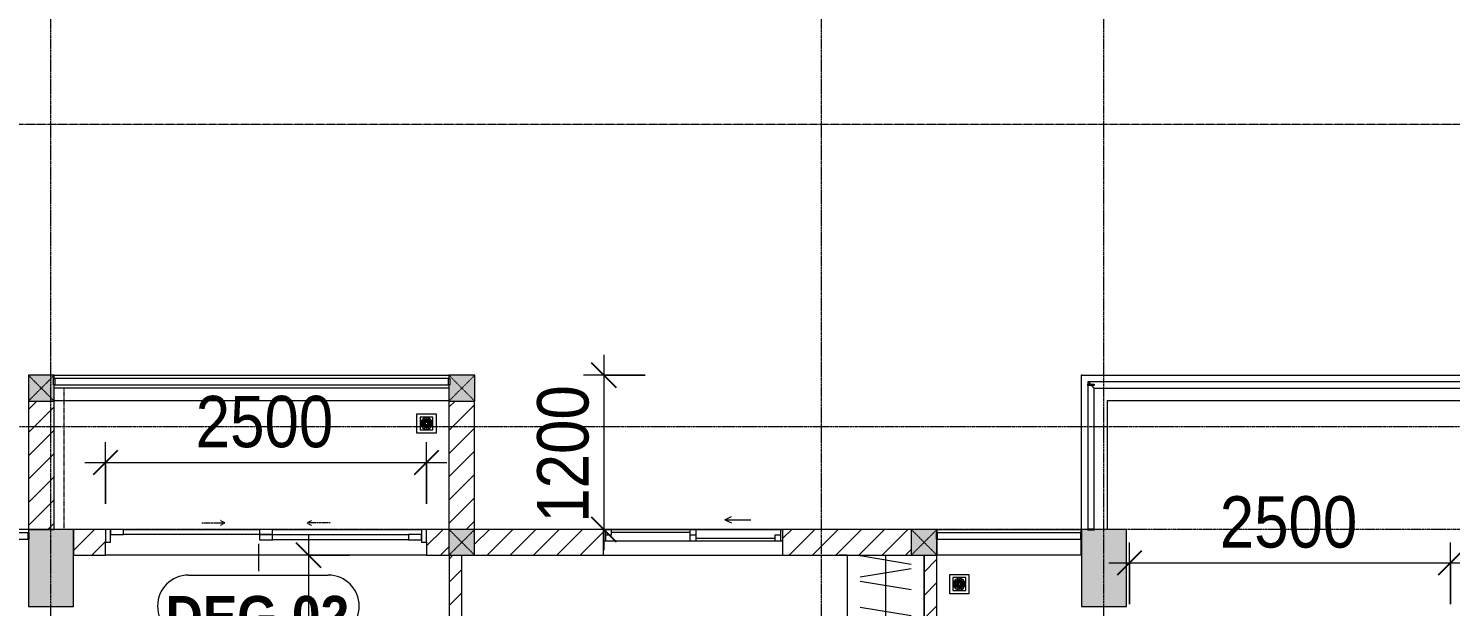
# Model space of a CAD drawing. Header units: millimetres. Extents: x 1591 to 239243, y -15958 to 82755.
# Drawn here: x 201776 to 212851, y 43937 to 48437 of the extents above; entities that cross this region are included whole.
import ezdxf

# ---------------------------------------------------------------- set-up
doc = ezdxf.new("R2010")
doc.units = ezdxf.units.MM
for name, pattern in [('Dash 1_8_', [6.35, 3.175, -3.175]), ('Dash Dot 3_16_', [7.9375, 4.7625, -1.5875, 0, -1.5875]), ('Dash_2_', [6, 3, -3]), ('Grid Line', [22.225, 12.7, -3.175, 3.175, -3.175])]:
    doc.linetypes.add(name, pattern=pattern)
for name, color, linetype, lineweight in [('0-1', 250, 'Continuous', 5), ('A-ANNO-DIMS', 211, 'Continuous', 9), ('A-ANNO-DIMS-160', 211, 'Continuous', 9), ('A-AREA', 32, 'Dash 1_8_', 9), ('A-DOOR', 31, 'Continuous', 9), ('A-DOOR-FRAM', 31, 'Continuous', 9), ('A-DOOR-HDLN', 31, 'Dash_2_', 9), ('A-DOOR-IDEN', 31, 'Continuous', 9), ('A-FLOR-1', 7, 'Continuous', 9), ('A-FLOR-2', 9, 'Continuous', 9), ('A-FLOR-HRAL', 11, 'Continuous', 9), ('A-FLOR-HRAL-1', 254, 'Continuous', 9), ('A-FLOR-HRAL-2', 9, 'Continuous', 9), ('A-GLAZ', 151, 'Continuous', 9), ('A-WALL', 113, 'Continuous', 9), ('A-WALL-1', 253, 'Continuous', 18), ('A-WALL-2', 9, 'Continuous', 9), ('A-WALL-3', 113, 'Continuous', 18), ('A-WALL-PATT-1', 10, 'Continuous', 9), ('A-WALL-PATT-2', 111, 'Continuous', 9), ('G-ANNO-SYMB-1', 111, 'Dash Dot 3_16_', 18), ('I-FURN', 30, 'Continuous', 9), ('I-FURN-1', 254, 'Continuous', 9), ('M-EQPM-1', 254, 'Continuous', 9), ('S-COLS', 52, 'Continuous', 9), ('S-COLS-1', 52, 'Continuous', 5), ('S-COLS-2', 250, 'Continuous', 18), ('S-COLS-6', 52, 'Continuous', 18), ('S-COLS-HDLN', 52, 'Dash_2_', 9), ('S-GRID-1', 1, 'Grid Line', 9)]:
    doc.layers.add(name, color=color, linetype=linetype, lineweight=lineweight)
doc.styles.add('Arial_B_4', font='arialbd_0.ttf', dxfattribs={"width": 0.9, "height": 320})
doc.styles.add('UTM Avo', font='UTM Avo.ttf', dxfattribs={"width": 0.9, "height": 400})
doc.dimstyles.new('1_Dim_chi_tiet_2_5', dxfattribs={"dimscale": 304.8, "dimtxt": 399.720379, "dimasz": 0.629921, "dimexe": 0.524934, "dimexo": 0.0625, "dimgap": 0.052493, "dimtad": 1, "dimdec": 0, "dimrnd": 5, "dimzin": 0, "dimdsep": 46, "dimtxsty": 'UTM Avo', "dimblk1": 'OBLIQUE', "dimblk2": 'OBLIQUE', "dimsah": 1, "dimcen": 0.09, "dimdle": 0.524934, "dimazin": 0, "dimtfac": 1, "dimtdec": 4, "dimtix": 1, "dimtmove": 0, "dimatfit": 3, "dimfxl": 1.049869, "dimfxlon": 1, "dimtvp": 1, "dimtolj": 1, "dimtzin": 0, "dimarcsym": 2})
doc.dimstyles.new('1_Dim_chi_tiet_2_5_1', dxfattribs={"dimscale": 304.8, "dimtxt": 399.720379, "dimasz": 0.629921, "dimexe": 0.524934, "dimexo": 0.0625, "dimgap": 0.052493, "dimtad": 1, "dimdec": 0, "dimrnd": 5, "dimzin": 0, "dimdsep": 46, "dimtxsty": 'UTM Avo', "dimblk1": 'OBLIQUE', "dimblk2": 'OBLIQUE', "dimsah": 1, "dimcen": 0.09, "dimdle": 0.524934, "dimazin": 0, "dimtfac": 1, "dimtdec": 4, "dimtix": 1, "dimtmove": 0, "dimatfit": 3, "dimfxl": 1.049869, "dimfxlon": 1, "dimtvp": 1, "dimtolj": 1, "dimtzin": 0, "dimarcsym": 2})
pattern_1 = [(45, (0, 0), (-90.50967, 90.50967), [])]
pattern_2 = [(45, (101998.83, 0), (-90.50967, 90.50967), [])]

# ---------------------------------------------------------------- blocks, each defined once
blk = doc.blocks.new('NCV_TKTC_KET CAU_rvt-1-TKCS_MB TẦNG 5')
at = {"layer": 'S-COLS-1'}
for points in [[(100053, 43937), (100128, 43937), (100128, 44537), (99778, 44537), (99778, 44512), (99783, 44512), (99783, 44462), (99778, 44462), (99778, 43937), (99853, 43937)], [(108053, 43937), (108328, 43937), (108328, 44537), (108078, 44537), (108078, 44532), (108028, 44532), (108028, 44537), (107978, 44537), (107978, 44512), (107983, 44512), (107983, 44462), (107978, 44462), (107978, 43937)]]:
    blk.add_hatch(color=256, dxfattribs=at).paths.add_polyline_path(points)
at = {"layer": 'A-FLOR-1'}
for p, q in [((99778, 44537), (99773, 44537)), ((107978, 44537), (107973, 44537))]:
    blk.add_line(p, q, dxfattribs=at)
at = {"layer": 'S-COLS-2'}
for p, q in [((100128, 44537), (99778, 44537)), ((99778, 44537), (99778, 44512)), ((100128, 43937), (100128, 44537)), ((108028, 44537), (107978, 44537)), ((107978, 44537), (107978, 44512)), ((108328, 44537), (108078, 44537)), ((108328, 43937), (108328, 44537)), ((99778, 44462), (99778, 43937)), ((107978, 44462), (107978, 43937)), ((99778, 43937), (100128, 43937)), ((107978, 43937), (108328, 43937))]:
    blk.add_line(p, q, dxfattribs=at)
blk = doc.blocks.new('TU DO LV A - TU DO LV A-885793-TKCS_MB TẦNG 5')
at = {"layer": 'I-FURN'}
for p, q in [((4, 101), (69, 499)), ((169, 101), (104, 499)), ((202, 101), (267, 499)), ((404, 101), (469, 499)), ((569, 101), (504, 499)), ((602, 101), (667, 499)), ((804, 101), (869, 499)), ((969, 101), (904, 499)), ((1002, 101), (1067, 499)), ((1204, 101), (1269, 499)), ((1369, 101), (1304, 499)), ((1402, 101), (1467, 499)), ((1604, 101), (1669, 499)), ((1769, 101), (1704, 499)), ((1802, 101), (1867, 499)), ((2004, 101), (2069, 499)), ((2169, 101), (2104, 499)), ((2202, 101), (2267, 499)), ((2404, 101), (2469, 499)), ((2569, 101), (2504, 499)), ((2602, 101), (2667, 499)), ((2804, 101), (2869, 499)), ((2969, 101), (2904, 499)), ((0, 300), (3000, 300)), ((0, 0), (3000, 0))]:
    blk.add_line(p, q, dxfattribs=at)
at = {"layer": 'I-FURN-1'}
blk.add_line((0, 0), (3000, 0), dxfattribs=at)
blk = doc.blocks.new('THU NUOC - THU NUOC-455054-TKCS_MB TẦNG 5')
at = {"layer": 'M-EQPM-1'}
for p, q in [((-66, -71), (-66, 79)), ((-66, 79), (84, 79)), ((59, 54), (-41, 54)), ((-41, 54), (-41, -46)), ((-23, 20), (41, 20)), ((41, 14), (-23, 14)), ((-23, 7), (1, 7)), ((1, 1), (-23, 1)), ((-11, 32), (28, 32)), ((28, 26), (-11, 26)), ((-1, 44), (19, 44)), ((19, 38), (-1, 38)), ((1, 7), (1, 1)), ((17, 1), (17, 7)), ((17, 7), (41, 7)), ((41, 1), (17, 1)), ((59, -46), (59, 54)), ((84, 79), (84, -71)), ((84, -71), (-66, -71)), ((-41, -46), (59, -46)), ((-23, -5), (41, -5)), ((41, -11), (-23, -11)), ((-11, -17), (28, -17)), ((28, -23), (-11, -23)), ((-1, -30), (19, -30)), ((19, -36), (-1, -36))]:
    blk.add_line(p, q, dxfattribs=at)
for centre, radius, start, end in [((9, 4), 45, 0, 180), ((9, 4), 45, 360, 180), ((9, 4), 45, 180, 0), ((9, 4), 45, 180, 360), ((-23, 17), 3, 90, 270), ((-23, 4), 3, 90, 270), ((-11, 29), 3, 90, 270), ((-1, 41), 3, 90, 270), ((19, 41), 3, 270, 90), ((28, 29), 3, 270, 90), ((41, 17), 3, 270, 90), ((41, 4), 3, 270, 90), ((-23, -8), 3, 90, 270), ((-11, -20), 3, 90, 270), ((-1, -33), 3, 90, 270), ((19, -33), 3, 270, 90), ((28, -20), 3, 270, 90), ((41, -8), 3, 270, 90)]:
    blk.add_arc(centre, radius, start, end, dxfattribs=at)
blk = doc.blocks.new('Railing - 50 x 10mm-901205-TKCS_MB TẦNG 5')
at = {"layer": 'A-FLOR-HRAL-2'}
for p, q in [((25, 5), (-25, 5)), ((-25, 5), (-25, -5)), ((25, -5), (25, 5)), ((-25, -5), (25, -5))]:
    blk.add_line(p, q, dxfattribs=at)
blk = doc.blocks.new('Railing - Railing-992012-TKCS_MB TẦNG 5')
at = {"layer": 'A-FLOR-HRAL-2'}
for p, q in [((85064, 35251), (83949, 35251)), ((83949, 35201), (85064, 35201))]:
    blk.add_line(p, q, dxfattribs=at)
at = {"rotation": 270}
for p in [(83944, 35226), (85069, 35226)]:
    blk.add_blockref('Railing - 50 x 10mm-901205-TKCS_MB TẦNG 5', p, dxfattribs=at)
blk = doc.blocks.new('Railing - Railing-992103-TKCS_MB TẦNG 5')
at = {"layer": 'A-FLOR-HRAL-2'}
for p, q in [((76864, 35251), (75749, 35251)), ((75749, 35201), (76864, 35201))]:
    blk.add_line(p, q, dxfattribs=at)
at = {"rotation": 270}
for p in [(75744, 35226), (76869, 35226)]:
    blk.add_blockref('Railing - 50 x 10mm-901205-TKCS_MB TẦNG 5', p, dxfattribs=at)
blk = doc.blocks.new('NCV_TKTC_TANG 5_rvt-1-TKCS_MB TẦNG 5')
at = {"layer": 'A-WALL-PATT-1'}
h = blk.add_hatch(dxfattribs=at)
h.set_pattern_fill('FP_1', color=256, style=0, pattern_type=2)
h.set_pattern_definition(pattern_1)
h.paths.add_polyline_path([(103053, 41337), (103153, 41337), (103153, 44337), (103053, 44337), (103053, 42665)])
h = blk.add_hatch(dxfattribs=at)
h.set_pattern_fill('FP_1', color=256, style=0, pattern_type=2)
h.set_pattern_definition(pattern_1)
h.paths.add_polyline_path([(106789, 41337), (106853, 41337), (106853, 44337), (106753, 44337), (106753, 41337)])
at = {"layer": 'A-FLOR-2'}
for p, q in [((103053, 45537), (99978, 45537)), ((112053, 45537), (108178, 45537)), ((108178, 45537), (108178, 44537)), ((102878, 44337), (100378, 44337)), ((106153, 44337), (106088, 44337)), ((106753, 41337), (106753, 44337)), ((107978, 44337), (107973, 44337))]:
    blk.add_line(p, q, dxfattribs=at)
at = {"layer": 'A-WALL-1'}
for p, q in [((103053, 44337), (103053, 41337)), ((103153, 41337), (103153, 44337)), ((106753, 44337), (106753, 41337)), ((106853, 41337), (106853, 44337))]:
    blk.add_line(p, q, dxfattribs=at)
at = {"layer": 'A-WALL-2'}
for p, q in [((106853, 44537), (107973, 44537)), ((106853, 44537), (106853, 44512)), ((107973, 44537), (107973, 44512)), ((106853, 44462), (106853, 44337)), ((107973, 44462), (107973, 44337)), ((107973, 44337), (106853, 44337))]:
    blk.add_line(p, q, dxfattribs=at)
at = {"layer": 'A-FLOR-HRAL-1'}
for name in ['Railing - Railing-992103-TKCS_MB TẦNG 5', 'Railing - Railing-992012-TKCS_MB TẦNG 5']:
    blk.add_blockref(name, (22908, 9261), dxfattribs=at)
at = {"layer": 'I-FURN-1', "rotation": 269.9999999999997}
blk.add_blockref('TU DO LV A - TU DO LV A-885793-TKCS_MB TẦNG 5', (106153, 44337), dxfattribs=at)
at = {"layer": 'M-EQPM-1'}
for p, rotation in [((102873, 45371), 270.0000000000001), ((107023, 44121), 269.9999999999997)]:
    blk.add_blockref('THU NUOC - THU NUOC-455054-TKCS_MB TẦNG 5', p, dxfattribs=dict(at, rotation=rotation))
blk = doc.blocks.new('G1_SOF - BO TRU - 200x200-V20-TKCS_MB TẦNG 5')
at = {"layer": 'S-COLS'}
blk.add_hatch(color=256, dxfattribs=at).paths.add_polyline_path([(-100, -100), (100, -100), (100, 25), (95, 25), (95, 75), (100, 75), (100, 100), (-100, 100)])
at = {"layer": 'S-COLS-6'}
for p, q in [((100, 100), (-100, 100)), ((-100, 100), (-100, -100)), ((100, 75), (100, 100)), ((100, -100), (100, 25)), ((-100, -100), (100, -100))]:
    blk.add_line(p, q, dxfattribs=at)
at = {"layer": 'S-COLS-HDLN'}
for p, q in [((100, 100), (-100, -100)), ((-100, 100), (100, -100))]:
    blk.add_line(p, q, dxfattribs=at)
blk = doc.blocks.new('G1_SOF - BO TRU - 200x200-V21-TKCS_MB TẦNG 5')
at = {"layer": 'S-COLS'}
blk.add_hatch(color=256, dxfattribs=at).paths.add_polyline_path([(100, -100), (100, 100), (-100, 100), (-100, 75), (-95, 75), (-95, 25), (-100, 25), (-100, -100), (100, -100)])
at = {"layer": 'S-COLS-6'}
for p, q in [((100, 100), (-100, 100)), ((-100, 100), (-100, 75)), ((-100, 25), (-100, -100)), ((100, -100), (100, 100)), ((-100, -100), (100, -100))]:
    blk.add_line(p, q, dxfattribs=at)
at = {"layer": 'S-COLS-HDLN'}
for p, q in [((100, 100), (-100, -100)), ((-100, 100), (100, -100))]:
    blk.add_line(p, q, dxfattribs=at)
blk = doc.blocks.new('G1_SOF - BO TRU - 200x200-V23-TKCS_MB TẦNG 5')
at = {"layer": 'S-COLS'}
blk.add_hatch(color=256, dxfattribs=at).paths.add_polyline_path([(100, -100), (100, -100), (100, 25), (95, 25), (95, 75), (100, 75), (100, 100), (-100, 100), (-100, -100), (95, -100)])
at = {"layer": 'S-COLS-6'}
for p, q in [((100, 100), (-100, 100)), ((-100, 100), (-100, -100)), ((100, 75), (100, 100)), ((100, -100), (100, 25)), ((-100, -100), (100, -100))]:
    blk.add_line(p, q, dxfattribs=at)
at = {"layer": 'S-COLS-HDLN'}
for p, q in [((100, 100), (-100, -100)), ((-100, 100), (100, -100))]:
    blk.add_line(p, q, dxfattribs=at)
blk = doc.blocks.new('G1_SOF - BO TRU - 200x200-3055083-TKCS_MB TẦNG 5')
at = {"layer": 'S-COLS'}
blk.add_hatch(color=256, dxfattribs=at).paths.add_polyline_path([(100, -100), (100, 100), (-100, 100), (-100, -100), (8, -100)])
at = {"layer": 'S-COLS-6'}
for p, q in [((100, 100), (-100, 100)), ((-100, 100), (-100, -100)), ((100, -100), (100, 100)), ((-100, -100), (100, -100))]:
    blk.add_line(p, q, dxfattribs=at)
at = {"layer": 'S-COLS-HDLN'}
for p, q in [((100, 100), (-100, -100)), ((-100, 100), (100, -100))]:
    blk.add_line(p, q, dxfattribs=at)
blk = doc.blocks.new('1_FAMILY RVT - W01-WxH 1400x1400xmm-389822-TKCS_MB TẦNG 5')
at = {"layer": 'A-GLAZ'}
for p, q in [((248.4, 172.39), (299.2, 197.79)), ((248.4, 172.39), (299.2, 146.99)), ((248.4, 172.39), (451.6, 172.39)), ((-700, 96.19), (-700, -103.81)), ((700, 96.19), (-700, 96.19)), ((-700, 96.19), (-636.5, 96.19)), ((-700, 7.29), (-680.95, 7.29)), ((-680.95, 96.19), (-680.95, 7.29)), ((-636.5, 51.74), (-680.95, 51.74)), ((-680.95, 7.29), (-22.225, 7.29)), ((-636.5, 96.19), (-22.225, 96.19)), ((-636.5, 96.19), (-636.5, 51.74)), ((-636.5, 73.965), (-22.225, 73.965)), ((-22.225, 7.29), (-22.225, 96.19)), ((-22.225, 96.19), (22.225, 96.19)), ((22.225, 51.74), (-22.225, 51.74)), ((-22.225, 7.29), (22.225, 7.29)), ((22.225, 96.19), (680.95, 96.19)), ((22.225, 96.19), (22.225, 7.29)), ((22.225, 29.515), (636.5, 29.515)), ((22.225, 7.29), (636.5, 7.29)), ((636.5, 51.74), (636.5, 7.29)), ((680.95, 51.74), (636.5, 51.74)), ((636.5, 7.29), (700, 7.29)), ((680.95, 96.19), (700, 96.19)), ((680.95, 96.19), (680.95, 7.29)), ((700, -103.81), (700, 96.19)), ((-700, -103.81), (700, -103.81))]:
    blk.add_line(p, q, dxfattribs=at)
blk = doc.blocks.new('DEG_02-DEG_03 - DEG_02-2500x2400mm-CỬA ĐI 02 CÁNH TRƯỢT-625766-TKCS_MB TẦNG 5')
at = {"layer": 'A-DOOR'}
for p, q in [((-1110, 100), (-1210, 100)), ((-1210, 100), (-1210, 60)), ((-1210, 60), (-1110, 60)), ((-1110, 60), (-1110, 100)), ((-1110, 100), (-50, 100)), ((-50, 60), (-1110, 60)), ((50, 100), (-50, 100)), ((-50, 100), (-50, 60)), ((50, 60), (-50, 60)), ((-50, 60), (-50, 20)), ((-50, 60), (50, 60)), ((-50, 20), (50, 20)), ((50, 60), (50, 100)), ((50, 20), (50, 60)), ((50, 60), (1110, 60)), ((1110, 20), (50, 20)), ((1210, 60), (1110, 60)), ((1110, 60), (1110, 20)), ((1110, 20), (1210, 20)), ((1210, 20), (1210, 60))]:
    blk.add_line(p, q, dxfattribs=at)
at = {"layer": 'A-DOOR-FRAM'}
for p, q in [((-1210, 100), (-1250, 100)), ((-1250, 100), (-1250, 0)), ((-1250, 0), (-1210, 0)), ((-1210, 0), (-1210, 100)), ((1250, 100), (1210, 100)), ((1210, 100), (1210, 0)), ((1210, 0), (1250, 0)), ((1250, 0), (1250, 100))]:
    blk.add_line(p, q, dxfattribs=at)
at = {"layer": 'A-DOOR-HDLN'}
for p, q in [((-500, 151), (-320, 151)), ((-320, 151), (-355, 171)), ((-320, 151), (-355, 131)), ((320, 151), (355, 171)), ((320, 151), (355, 131)), ((500, 151), (320, 151))]:
    blk.add_line(p, q, dxfattribs=at)
blk = doc.blocks.new('Railing - 50 x 10mm-1251311-TKCS_MB TẦNG 5')
at = {"layer": 'A-FLOR-HRAL'}
for p, q in [((25, 5), (-25, 5)), ((-25, 5), (-25, -5)), ((25, -5), (25, 5)), ((-25, -5), (25, -5))]:
    blk.add_line(p, q, dxfattribs=at)
blk = doc.blocks.new('Railing - Railing-3262216-TKCS_MB TẦNG 5')
at = {"layer": 'A-FLOR-HRAL'}
for p, q in [((103048, 45712), (99983, 45712)), ((99983, 45662), (103048, 45662))]:
    blk.add_line(p, q, dxfattribs=at)
at = {"extrusion": (0, 0, -1), "zscale": -1, "rotation": 90}
for p in [(-99978, 45687), (-103053, 45687)]:
    blk.add_blockref('Railing - 50 x 10mm-1251311-TKCS_MB TẦNG 5', p, dxfattribs=at)
blk = doc.blocks.new('Railing - Railing-3262218-TKCS_MB TẦNG 5')
at = {"layer": 'A-FLOR-HRAL'}
for p, q in [((108048, 45667), (108028, 45687)), ((108028, 45687), (108028, 45667)), ((112043, 45687), (108028, 45687)), ((108028, 45657), (108028, 44542)), ((108078, 45637), (108058, 45657)), ((108078, 44542), (108078, 45637)), ((108078, 45637), (112043, 45637))]:
    blk.add_line(p, q, dxfattribs=at)
at = {"extrusion": (0, 0, -1), "zscale": -1}
for p, rotation in [((-108053, 45662), 180), ((-112048, 45662), 270), ((-108053, 44537), 180)]:
    blk.add_blockref('Railing - 50 x 10mm-1251311-TKCS_MB TẦNG 5', p, dxfattribs=dict(at, rotation=rotation))
blk = doc.blocks.new('DIMBLOCK87-TKCS_MB TẦNG 5')
at = {"layer": 'A-ANNO-DIMS-160', "lineweight": 25}
for p, q in [((203958, 44337), (203862, 44433)), ((203958, 44337), (204054, 44241)), ((203958, 35737), (203862, 35833)), ((203958, 35737), (204054, 35641))]:
    blk.add_line(p, q, dxfattribs=at)
at = {"layer": 'A-ANNO-DIMS-160'}
for p, q in [((203958, 44497), (203958, 35577)), ((204278, 44337), (203798, 44337)), ((203958, 44337), (204278, 44337)), ((204278, 35737), (203798, 35737)), ((203958, 35737), (204278, 35737))]:
    blk.add_line(p, q, dxfattribs=at)
at = {"layer": 'A-ANNO-DIMS-160', "color": 0, "insert": (203438, 39489), "char_height": 400, "width": 1314.64, "attachment_point": 1, "rotation": 90, "line_spacing_factor": 1.110334, "style": 'UTM Avo'}
blk.add_mtext('8600', dxfattribs=at)
blk = doc.blocks.new('_Oblique')
at = {"color": 0, "linetype": 'ByBlock', "lineweight": -2}
blk.add_line((-0.5, -0.5), (0.5, 0.5), dxfattribs=at)
blk = doc.blocks.new('DIMBLOCK124-TKCS_MB TẦNG 5')
at = {"layer": 'A-ANNO-DIMS-160'}
for p, q in [((210351, 43956), (210351, 44436)), ((212851, 43956), (212851, 44436)), ((210191, 44276), (213011, 44276)), ((210351, 44276), (210351, 43956)), ((212851, 44276), (212851, 43956))]:
    blk.add_line(p, q, dxfattribs=at)
at = {"layer": 'A-ANNO-DIMS-160', "lineweight": 25}
for p, q in [((210351, 44276), (210447, 44372)), ((212851, 44276), (212947, 44372)), ((210351, 44276), (210255, 44180)), ((212851, 44276), (212755, 44180))]:
    blk.add_line(p, q, dxfattribs=at)
at = {"layer": 'A-ANNO-DIMS-160', "color": 0, "insert": (211054, 44796), "char_height": 400, "width": 1314.64, "attachment_point": 1, "line_spacing_factor": 1.110334, "style": 'UTM Avo'}
blk.add_mtext('2500', dxfattribs=at)
blk = doc.blocks.new('DIMBLOCK125-TKCS_MB TẦNG 5')
at = {"layer": 'A-ANNO-DIMS-160'}
for p, q in [((202376, 44737), (202376, 45217)), ((204876, 44737), (204876, 45217)), ((202216, 45057), (205036, 45057)), ((202376, 45057), (202376, 44737)), ((204876, 45057), (204876, 44737))]:
    blk.add_line(p, q, dxfattribs=at)
at = {"layer": 'A-ANNO-DIMS-160', "lineweight": 25}
for p, q in [((202376, 45057), (202472, 45153)), ((204876, 45057), (204972, 45153)), ((202376, 45057), (202280, 44961)), ((204876, 45057), (204780, 44961))]:
    blk.add_line(p, q, dxfattribs=at)
at = {"layer": 'A-ANNO-DIMS-160', "color": 0, "insert": (203079, 45577), "char_height": 400, "width": 1314.64, "attachment_point": 1, "line_spacing_factor": 1.110334, "style": 'UTM Avo'}
blk.add_mtext('2500', dxfattribs=at)
blk = doc.blocks.new('STN_Door Tag - STN_Door Tag-1788670-TKCS_MB TẦNG 5')
at = {"layer": 'A-DOOR-IDEN'}
for p, q in [((-3.37, 1.495), (3.431, 1.495)), ((-3.37, -1.524), (3.431, -1.524))]:
    blk.add_line(p, q, dxfattribs=at)
for centre, start, end in [((-3.37, -0.015), 90, 270), ((3.431, -0.015), 270, 90)]:
    blk.add_arc(centre, 1.509, start, end, dxfattribs=at)
blk = doc.blocks.new('DIMBLOCK304-TKCS_MB TẦNG 5')
at = {"layer": 'A-ANNO-DIMS-160'}
for p, q in [((206258, 45897), (206258, 44377)), ((206578, 45737), (206098, 45737)), ((206258, 45737), (206578, 45737)), ((206578, 44537), (206098, 44537)), ((206258, 44537), (206578, 44537))]:
    blk.add_line(p, q, dxfattribs=at)
at = {"layer": 'A-ANNO-DIMS-160', "lineweight": 25}
for p, q in [((206258, 45737), (206162, 45833)), ((206258, 45737), (206354, 45641)), ((206258, 44537), (206162, 44633)), ((206258, 44537), (206354, 44441))]:
    blk.add_line(p, q, dxfattribs=at)
at = {"layer": 'A-ANNO-DIMS-160', "color": 0, "insert": (205738, 44589), "char_height": 400, "width": 1314.64, "attachment_point": 1, "rotation": 90, "line_spacing_factor": 1.110334, "style": 'UTM Avo'}
blk.add_mtext('1200', dxfattribs=at)

msp = doc.modelspace()

# ---------------------------------------------------------------- hatches: boundary and pattern name
at = {"layer": 'A-WALL-PATT-2'}
h = msp.add_hatch(dxfattribs=at)
h.set_pattern_fill('FP_1', color=256, style=0, pattern_type=2)
h.set_pattern_definition(pattern_2)
h.paths.add_polyline_path([(205251.4, 44536.9), (205251.4, 45536.9), (205051.5, 45536.9), (205051.4, 44536.9)])
h.paths.add_polyline_path([(205051.4, 45712.4), (205051.5, 45712.4), (205051.5, 45736.9), (205051.4, 45737.4)])
h = msp.add_hatch(dxfattribs=at)
h.set_pattern_fill('FP_1', color=256, style=0, pattern_type=2)
h.set_pattern_definition(pattern_2)
h.paths.add_polyline_path([(201976.4, 44537.4), (201976.4, 45536.9), (201776.4, 45536.9), (201776.4, 44537.4), (201851.6, 44537.4)])
h = msp.add_hatch(dxfattribs=at)
h.set_pattern_fill('FP_1', color=256, style=0, pattern_type=2)
h.set_pattern_definition(pattern_2)
h.paths.add_polyline_path([(202336.4, 44336.9), (202376.4, 44336.9), (202376.4, 44536.9), (202126.4, 44536.9), (202126.4, 44336.9)])
h.paths.add_polyline_path([(205051.4, 44336.9), (205051.4, 44536.9), (204876.4, 44536.9), (204876.4, 44336.9)])
h = msp.add_hatch(dxfattribs=at)
h.set_pattern_fill('FP_1', color=256, style=0, pattern_type=2)
h.set_pattern_definition(pattern_2)
h.paths.add_polyline_path([(208651.5, 44336.9), (208651.5, 44536.9), (207651.4, 44536.9), (207651.4, 44336.9), (208151.4, 44336.9)])
h.paths.add_polyline_path([(206251.4, 44336.9), (206251.4, 44536.9), (205251.4, 44536.9), (205251.4, 44336.9)])

# ---------------------------------------------------------------- linework, layer by layer
at = {"layer": 'A-AREA'}
for p, q in [((209976.4, 45742), (209976.4, 45737)), ((202051.4, 45637.4), (202051.4, 44536.9))]:
    msp.add_line(p, q, dxfattribs=at)
at = {"layer": 'A-DOOR-IDEN'}
msp.add_line((203567, 44426.3), (203567.3, 44211.7), dxfattribs=at)
at = {"layer": 'A-WALL'}
for p, q in [((201976.4, 45737.4), (205051.4, 45737.4)), ((205051.4, 45637.4), (201976.4, 45637.4)), ((209976.4, 45737), (214046.5, 45737)), ((209976.4, 44536.9), (209976.4, 45737)), ((203676.4, 44536.9), (204836.4, 44536.9)), ((204876.4, 44336.9), (202376.4, 44336.9))]:
    msp.add_line(p, q, dxfattribs=at)
at = {"layer": 'A-WALL-3'}
for p, q in [((201976.4, 45737.4), (201776.4, 45737.4)), ((205051.4, 45737.4), (205051.4, 45712.4)), ((205251.4, 45737.4), (205051.4, 45737.4)), ((205051.4, 45662.4), (205051.4, 44536.9)), ((201776.4, 45536.9), (201776.4, 44537.4)), ((201976.4, 44537.4), (201976.4, 45536.9)), ((205251.4, 44536.9), (205251.4, 45536.9)), ((201776.4, 44537.4), (201976.4, 44537.4)), ((202376.4, 44536.9), (202126.4, 44536.9)), ((202126.4, 44536.9), (202126.4, 44336.9)), ((205051.4, 44536.9), (204876.4, 44536.9)), ((206251.4, 44536.9), (205251.4, 44536.9)), ((208651.5, 44536.9), (207651.4, 44536.9)), ((202376.4, 44336.9), (202376.4, 44436.9)), ((204876.4, 44436.9), (204876.4, 44336.9)), ((202126.4, 44336.9), (202376.4, 44336.9)), ((204876.4, 44336.9), (205051.4, 44336.9)), ((205251.4, 44336.9), (206251.4, 44336.9)), ((207651.4, 44336.9), (208651.5, 44336.9))]:
    msp.add_line(p, q, dxfattribs=at)
at = {"layer": 'G-ANNO-SYMB-1'}
msp.add_line((130746.6, 47691.5), (236925.7, 47691.5), dxfattribs=at)
at = {"layer": 'S-GRID-1'}
for p, q in [((201951.4, 19118.3), (201951.4, 76659.6)), ((207951.4, 19118.3), (207951.4, 76659.6)), ((210151.4, 19118.3), (210151.4, 76659.6)), ((227946.4, 45336.9), (138442.9, 45336.9)), ((229978.4, 44536.9), (136410.9, 44536.9))]:
    msp.add_line(p, q, dxfattribs=at)

# ---------------------------------------------------------------- block references
at = {"layer": '0-1'}
for name in ['NCV_TKTC_KET CAU_rvt-1-TKCS_MB TẦNG 5', 'NCV_TKTC_TANG 5_rvt-1-TKCS_MB TẦNG 5']:
    msp.add_blockref(name, (101998.8, 0), dxfattribs=at)
at = {"layer": 'A-DOOR'}
msp.add_blockref('DEG_02-DEG_03 - DEG_02-2500x2400mm-CỬA ĐI 02 CÁNH TRƯỢT-625766-TKCS_MB TẦNG 5', (203626.4, 44436.9), dxfattribs=at)
at = {"layer": 'A-DOOR-IDEN', "xscale": 159.9999999999999, "yscale": 159.9999999999999, "zscale": 159.9999999999999}
msp.add_blockref('STN_Door Tag - STN_Door Tag-1788670-TKCS_MB TẦNG 5', (203562.4, 43942.7), dxfattribs=at)
at = {"layer": 'A-FLOR-HRAL'}
for name in ['Railing - Railing-3262216-TKCS_MB TẦNG 5', 'Railing - Railing-3262218-TKCS_MB TẦNG 5']:
    msp.add_blockref(name, (101998.8, 0), dxfattribs=at)
at = {"layer": 'A-GLAZ'}
msp.add_blockref('1_FAMILY RVT - W01-WxH 1400x1400xmm-389822-TKCS_MB TẦNG 5', (206951.4, 44440.7), dxfattribs=at)
at = {"layer": 'S-COLS'}
for name, p in [('G1_SOF - BO TRU - 200x200-V20-TKCS_MB TẦNG 5', (201876.4, 45636.9)), ('G1_SOF - BO TRU - 200x200-V21-TKCS_MB TẦNG 5', (205151.5, 45636.9)), ('G1_SOF - BO TRU - 200x200-3055083-TKCS_MB TẦNG 5', (205151.4, 44436.9)), ('G1_SOF - BO TRU - 200x200-V23-TKCS_MB TẦNG 5', (208751.5, 44436.9))]:
    msp.add_blockref(name, p, dxfattribs=at)

# ---------------------------------------------------------------- texts
at = {"layer": 'A-DOOR-IDEN', "insert": (203559.2, 43857.4), "char_height": 320, "width": 1467.36, "attachment_point": 5, "line_spacing_factor": 0.936439, "style": 'Arial_B_4'}
msp.add_mtext('\\pt7.2,14.4,21.6,28.8,36,43.2,50.4,57.6,64.8,72,79.2,86.4,93.6,100.8,108,115.2,122.4,129.6,136.8,144,151.2,158.4,165.6,172.8,180,187.2,194.4,201.6,208.8,216,223.2,230.4;DEG.02', dxfattribs=at)

# ---------------------------------------------------------------- dimensions: what is measured, and where the dimension line sits
at = {"layer": 'A-ANNO-DIMS'}
for base, p1, p2, dimstyle, override, picture, middle in [((206258, 44536.9), (206578, 45736.9), (206578, 44536.9), '1_Dim_chi_tiet_2_5_1', {"dimpost": '<>', "dimfxl": 1200}, 'DIMBLOCK304-TKCS_MB TẦNG 5', (206035, 45136.9)), ((203957.9583, 35737.3629), (204277.9583, 44336.936), (204277.9583, 35737.3629), '1_Dim_chi_tiet_2_5', {"dimpost": '<>', "dimfxl": 8599.573178}, 'DIMBLOCK87-TKCS_MB TẦNG 5', (203734.9662, 40037.1494))]:
    dim = msp.add_linear_dim(base=base, p1=p1, p2=p2, angle=90, dimstyle=dimstyle, override=override, dxfattribs=at)
    dim.commit()
    dim.dimension.update_dxf_attribs({"geometry": picture, "text_midpoint": middle})
for base, p1, p2, picture, middle in [((204876.4, 45056.9), (202376.4, 44736.9), (204876.4, 44736.9), 'DIMBLOCK125-TKCS_MB TẦNG 5', (203626.4, 45279.9)), ((212851.4, 44275.9), (210351.4, 43955.9), (212851.4, 43955.9), 'DIMBLOCK124-TKCS_MB TẦNG 5', (211601.4, 44498.9))]:
    dim = msp.add_linear_dim(base=base, p1=p1, p2=p2, dimstyle='1_Dim_chi_tiet_2_5', override={"dimpost": '<>', "dimfxl": 2500}, dxfattribs=at)
    dim.commit()
    dim.dimension.update_dxf_attribs({"geometry": picture, "text_midpoint": middle})

doc.saveas('drawing.dxf')
